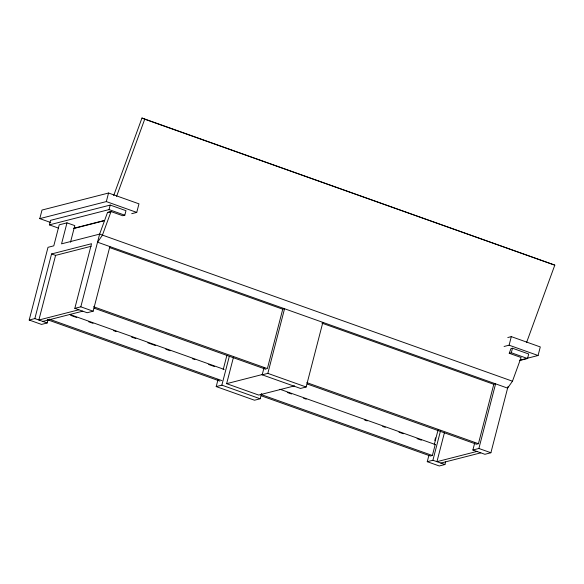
<?xml version="1.0" encoding="UTF-8"?>
<svg xmlns="http://www.w3.org/2000/svg" width="584" height="584" viewBox="0 0 584 584"><rect width="100%" height="100%" fill="white"/><g stroke="black" fill="none" stroke-linecap="round" stroke-linejoin="round"><path stroke-width="0.88" d="M50.771 222.526L39.785 218.62L42.004 210.05L108.551 193.019L138.97 203.845L136.751 212.408L131.699 213.7M58.517 228.118L49.385 224.869L50.553 220.343L110.215 205.072L125.983 210.685L124.815 215.204L122.742 215.737L111.026 211.569L107.522 212.466L99.63 234.104L80.818 306.819L74.818 308.352L91.535 243.718L51.567 253.952L34.85 318.587L29.2 320.032L48.005 247.317L53.786 245.835L59.218 224.833L66.985 222.84L74.796 225.621L70.496 242.251M91.213 246.266L55.59 255.383L38.873 320.017L78.84 309.79M66.985 222.84L61.554 243.849L99.63 234.104L512.46 381.206L521.103 357.503L509.241 353.284L510.942 348.619L512.482 348.225L528.702 353.999L527.534 358.525L519.636 360.547M29.2 320.032L41.515 324.419L47.165 322.974L48.07 319.477M39.785 218.62L106.332 201.582L108.551 193.019M49.385 224.869L109.04 209.59L110.215 205.072M74.818 308.352L87.133 312.739L93.141 311.199L109.858 246.565M261.522 393.536L260.165 398.77L254.514 400.222L216.211 386.586L218.022 379.6M223.19 369.657L226.833 355.568M216.211 386.586L221.862 385.141L229.315 356.32M294.606 385.863L258.668 395.061L226.636 383.666L233.476 357.211M322.857 322.368L306.14 387.002L300.49 388.448L262.187 374.819L263.99 367.832M262.187 374.819L267.837 373.373L284.554 308.732L282.744 309.199L267.377 368.606L93.535 306.739M445.607 461.907L444.928 464.528L439.277 465.974L427.262 461.696L428.839 455.578M434.81 440.504L435.489 437.861M438.102 429.795L434.233 444.76L435.226 444.512L432.379 455.498L430.401 456.002L261.157 395.769M427.262 461.696L432.912 460.25L440.591 430.547M444.387 432.853L436.934 461.681L476.902 451.447M508.029 386.506L490.896 452.753L484.895 454.294L472.879 450.016L474.683 443.03M307.199 383.987L476.449 444.22L478.427 443.709L493.787 384.309L495.597 383.841L478.88 448.476L472.879 450.016M504.08 346.473L509.102 345.188L511.314 336.625L540.288 346.94L538.076 355.503L519.694 360.204M509.241 353.284L511.307 352.751L512.482 348.225M113.683 195.574L141.97 118.026L554.8 265.136L526.644 342.326M111.026 211.569L102.382 235.272L97.535 242.185L507.613 388.119L512.46 381.206M116.566 196.392L144.722 119.202L141.97 118.026M110.449 211.897L107.522 212.466M73.876 228.249L104.405 220.431M73.723 228.541L104.514 220.664M42.778 321.412L82.753 311.177M226.636 383.666L262.574 374.461M507.781 337.53L511.314 336.625M440.84 463.068L480.807 452.841M144.722 119.202L554.8 265.136M106.332 201.582L136.751 212.408M509.102 345.188L538.076 355.503M109.04 209.59L124.815 215.204M511.307 352.751L527.534 358.525M109.755 247.638L282.744 309.199M321.901 323.135L493.787 384.309M51.567 253.952L55.59 255.383M306.848 382.651L478.427 443.709M94.141 308.162L265.961 369.307M80.818 306.819L93.141 311.199M267.837 373.373L306.14 387.002M478.88 448.476L490.896 452.753M70.036 314.55L224.176 369.402M279.948 389.251L435.226 444.512M70.759 315.411L76.752 317.543M88.739 321.806L93.024 323.332M113.573 330.646L116.143 331.559M131.561 337.048L135.838 338.574M147.832 342.837L155.534 345.582M165.812 349.239L170.097 350.758M192.362 358.685L194.932 359.598M208.627 364.474L214.627 366.606M287.277 392.463L291.569 393.988M303.6 398.273L306.184 399.193M364.62 419.991L367.197 420.903M382.673 426.415L385.25 427.327M398.996 432.226L403.296 433.751M417.049 438.642L421.341 440.175M49.217 319.141L221.898 380.593M260.559 394.346L432.379 455.498M47.238 319.645L219.92 381.096M34.85 318.587L47.165 322.974M221.862 385.141L260.165 398.77M432.912 460.25L444.928 464.528"/></g></svg>
